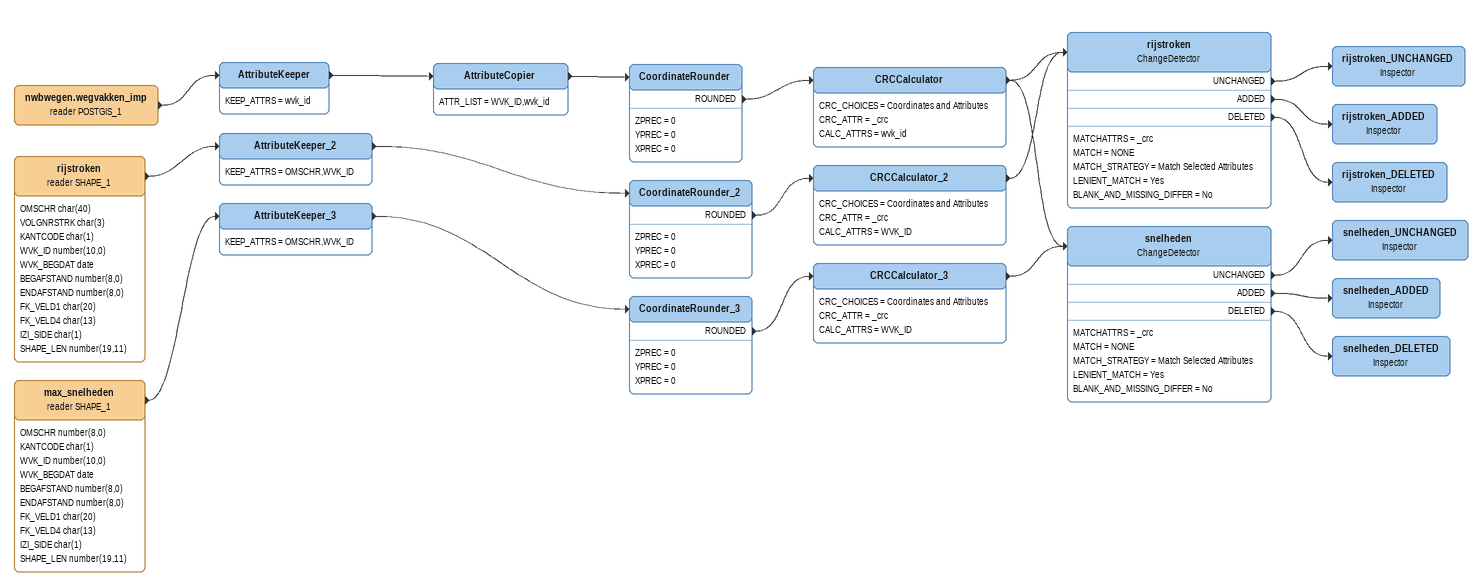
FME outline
nwbwegen.wegvakken_imp (reader POSTGIS_1)
    -> AttributeKeeper
AttributeKeeper
    KEEP_ATTRS = wvk_id
    -> AttributeCopier
AttributeCopier
    ATTR_LIST = WVK_ID,wvk_id
    -> CoordinateRounder
CoordinateRounder
    ZPREC = 0
    YPREC = 0
    XPREC = 0
    ROUNDED -> CRCCalculator
CRCCalculator
    CRC_CHOICES = Coordinates and Attributes
    CRC_ATTR = _crc
    CALC_ATTRS = wvk_id
    -> rijstroken
    -> snelheden
rijstroken (reader SHAPE_1)
    attributes: OMSCHR char(40), VOLGNRSTRK char(3), KANTCODE char(1), WVK_ID number(10,0), WVK_BEGDAT date, BEGAFSTAND number(8,0), ENDAFSTAND number(8,0), FK_VELD1 char(20), FK_VELD4 char(13), IZI_SIDE char(1), SHAPE_LEN number(19,11)
    -> AttributeKeeper_2
AttributeKeeper_2
    KEEP_ATTRS = OMSCHR,WVK_ID
    -> CoordinateRounder_2
CoordinateRounder_2
    ZPREC = 0
    YPREC = 0
    XPREC = 0
    ROUNDED -> CRCCalculator_2
CRCCalculator_2
    CRC_CHOICES = Coordinates and Attributes
    CRC_ATTR = _crc
    CALC_ATTRS = WVK_ID
    -> rijstroken
rijstroken: ChangeDetector
    MATCHATTRS = _crc
    MATCH = NONE
    MATCH_STRATEGY = Match Selected Attributes
    LENIENT_MATCH = Yes
    BLANK_AND_MISSING_DIFFER = No
    UNCHANGED -> rijstroken_UNCHANGED
    ADDED -> rijstroken_ADDED
    DELETED -> rijstroken_DELETED
rijstroken_UNCHANGED: Inspector
rijstroken_ADDED: Inspector
rijstroken_DELETED: Inspector
max_snelheden (reader SHAPE_1)
    attributes: OMSCHR number(8,0), KANTCODE char(1), WVK_ID number(10,0), WVK_BEGDAT date, BEGAFSTAND number(8,0), ENDAFSTAND number(8,0), FK_VELD1 char(20), FK_VELD4 char(13), IZI_SIDE char(1), SHAPE_LEN number(19,11)
    -> AttributeKeeper_3
AttributeKeeper_3
    KEEP_ATTRS = OMSCHR,WVK_ID
    -> CoordinateRounder_3
CoordinateRounder_3
    ZPREC = 0
    YPREC = 0
    XPREC = 0
    ROUNDED -> CRCCalculator_3
CRCCalculator_3
    CRC_CHOICES = Coordinates and Attributes
    CRC_ATTR = _crc
    CALC_ATTRS = WVK_ID
    -> snelheden
snelheden: ChangeDetector
    MATCHATTRS = _crc
    MATCH = NONE
    MATCH_STRATEGY = Match Selected Attributes
    LENIENT_MATCH = Yes
    BLANK_AND_MISSING_DIFFER = No
    UNCHANGED -> snelheden_UNCHANGED
    ADDED -> snelheden_ADDED
    DELETED -> snelheden_DELETED
snelheden_UNCHANGED: Inspector
snelheden_ADDED: Inspector
snelheden_DELETED: Inspector
